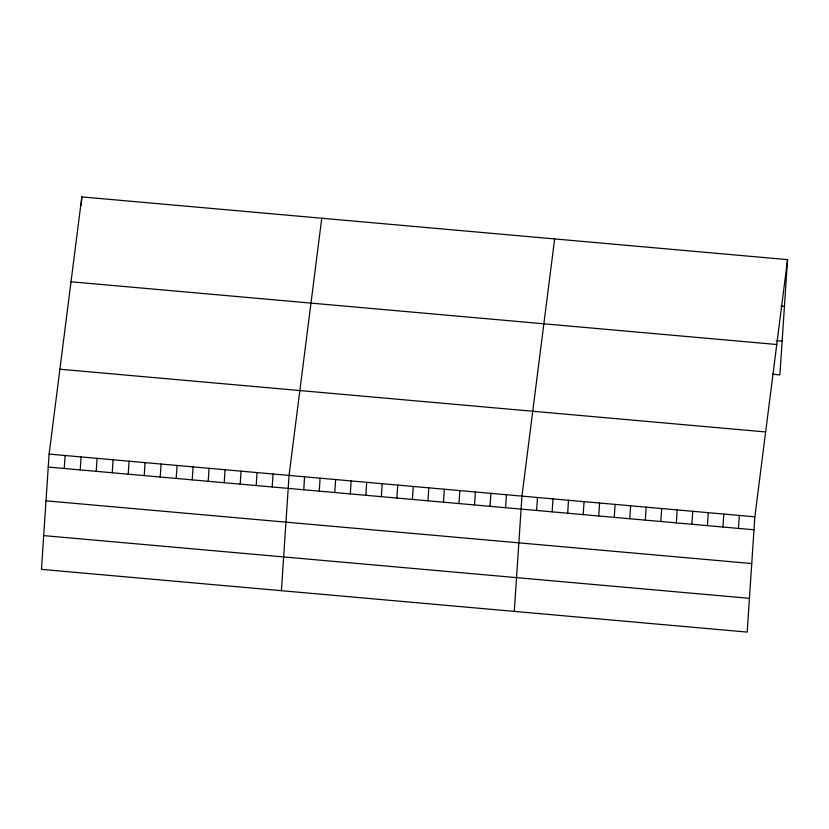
<?xml version="1.0" encoding="UTF-8"?>
<svg xmlns="http://www.w3.org/2000/svg" width="829" height="829" viewBox="0 0 829 829"><rect width="100%" height="100%" fill="white"/><g stroke="black" fill="none" stroke-linecap="round" stroke-linejoin="round"><path stroke-width="1.24" d="M49.108 454.095L41.45 569.368L747.188 632.092L754.846 516.819L787.55 259.632L81.812 196.908L49.108 454.095L754.846 516.819M81.263 205.157L81.812 196.908M64.237 468.489L65.108 455.515M80.237 469.908L81.097 456.945M96.237 471.328L97.097 458.364M112.236 472.748L113.096 459.784M128.226 474.178L129.086 461.204M144.225 475.597L145.085 462.623M160.225 477.017L161.085 464.053M176.214 478.437L177.085 465.473M192.214 479.856L193.074 466.893M208.214 481.286L209.074 468.312M224.213 482.706L225.073 469.732M240.203 484.126L241.063 471.162M256.202 485.545L257.063 472.582M272.202 486.965L273.062 474.001M281.404 590.694L289.062 475.421L321.766 218.234M303.725 489.773L304.585 476.799M319.248 491.151L320.108 478.188M334.771 492.53L335.641 479.566M350.304 493.908L351.164 480.944M365.827 495.286L366.687 482.323M381.35 496.664L382.21 483.701M396.884 498.053L397.744 485.079M412.407 499.431L413.267 486.468M427.93 500.809L428.79 487.846M443.463 502.187L444.323 489.224M458.986 503.566L459.846 490.602M474.509 504.944L475.369 491.98M490.032 506.332L490.903 493.359M505.566 507.711L506.426 494.737M514.291 611.398L521.949 496.125L554.653 238.928M536.612 510.467L537.482 497.504M552.145 511.845L553.005 498.882M567.668 513.224L568.528 500.26M583.191 514.612L584.051 501.638M598.725 515.99L599.585 503.016M614.248 517.369L615.108 504.405M629.771 518.747L630.631 505.783M645.304 520.125L646.164 507.161M660.827 521.503L661.687 508.54M676.35 522.892L677.21 509.918M691.883 524.27L692.743 511.296M707.406 525.648L708.267 512.685M722.929 527.026L723.79 514.063M738.452 528.405L739.323 515.441M787.55 259.632L779.892 374.905L772.732 374.262M780.866 306.036L784.441 306.357M776.162 340.605L782.141 341.144M71.014 281.777L776.752 344.501M59.895 369.226L765.633 431.95M48.248 467.069L753.986 529.783M45.999 500.83L751.737 563.544M43.688 535.607L749.426 598.331"/></g></svg>
